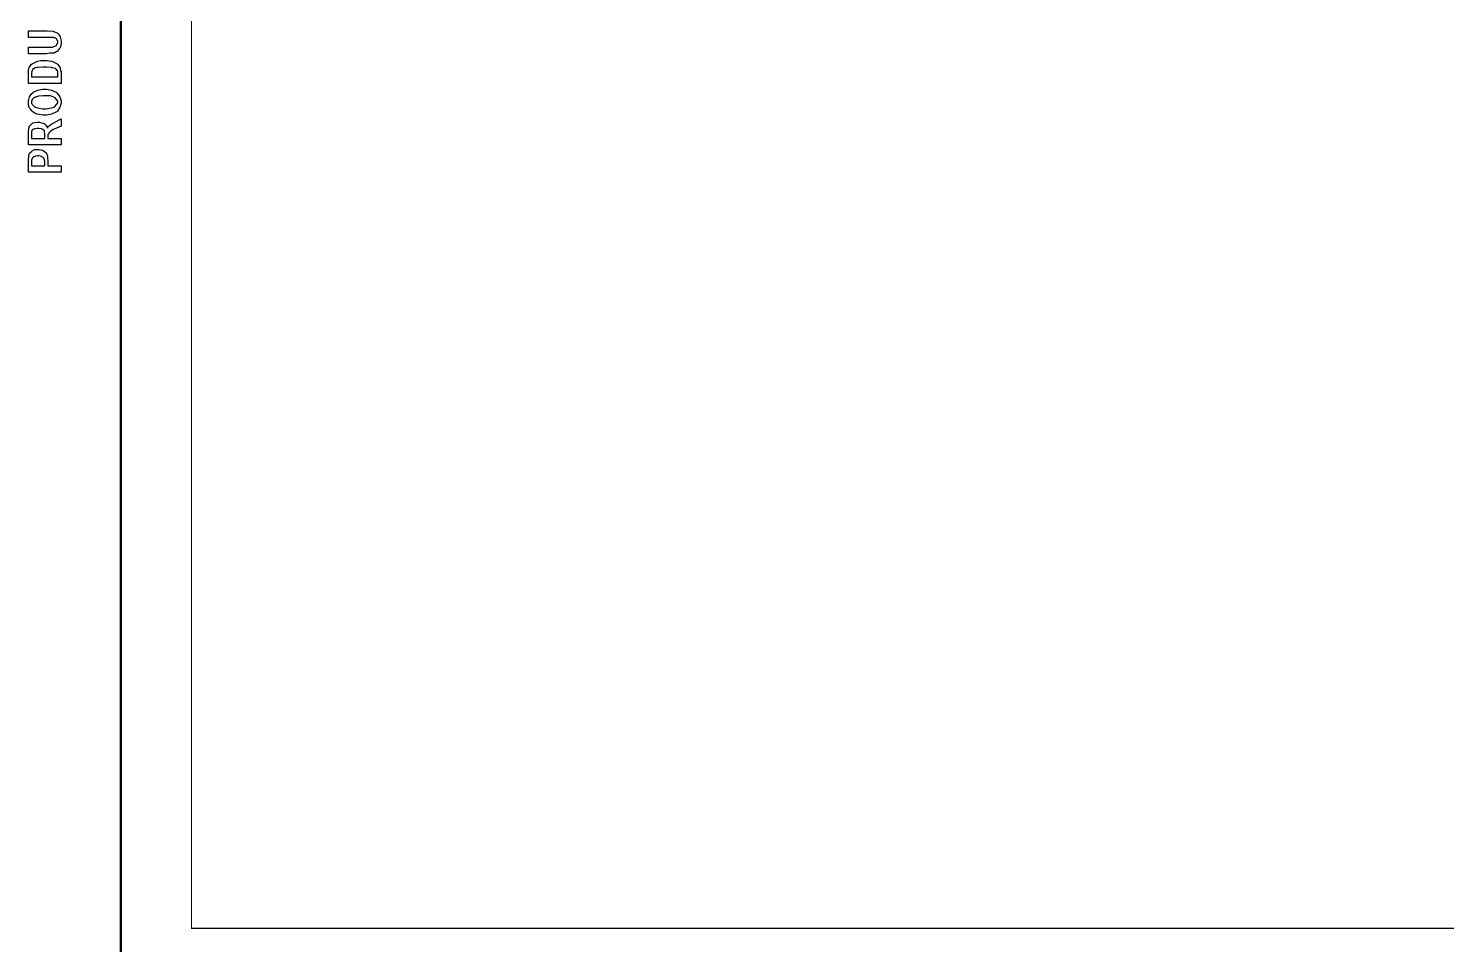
# Model space of a CAD drawing. Extents: x 0 to 11.7, y 0 to 16.5.
# Drawn here: x 0 to 6.03, y 2.8 to 6.7 of the extents above; entities that cross this region are included whole.
import ezdxf

# ---------------------------------------------------------------- set-up
doc = ezdxf.new("R2010")
doc.units = 0
doc.layers.get('0').update_dxf_attribs({"linetype": 'CONTINUOUS'})

msp = doc.modelspace()

# ---------------------------------------------------------------- linework, layer by layer
at = {"color": 0}
for points, const_width in [([(11.4117, 0.295), (11.4117, 16.145), (0.3917, 16.145), (0.3917, 0.295), (11.4117, 0.295)], 0.01), ([(0.6917, 15.8467), (11.1133, 15.8467), (11.1133, 2.87), (0.6917, 2.87), (0.6917, 15.8467)], 0.005)]:
    msp.add_lwpolyline(points, close=True, dxfattribs=dict(at, const_width=const_width))
for points in [[(-0.0022, 6.5899), (-0.0022, 6.6177), (0.0779, 6.6177), (0.084, 6.6177), (0.1017, 6.6184), (0.1026, 6.6185), (0.1035, 6.6198), (0.1099, 6.6224), (0.1164, 6.6242), (0.1173, 6.6251), (0.1176, 6.6265), (0.1228, 6.636), (0.1228, 6.6392), (0.1228, 6.6426), (0.1184, 6.6521), (0.1176, 6.6528), (0.116, 6.6541), (0.1107, 6.6573), (0.1061, 6.6582), (0.1048, 6.6583), (0.1027, 6.6585), (0.0854, 6.6593), (0.0796, 6.6593), (-0.0022, 6.6593), (-0.0022, 6.6871), (0.0696, 6.6871), (0.0783, 6.6871), (0.1026, 6.6855), (0.1043, 6.6852), (0.1053, 6.685), (0.1203, 6.6787), (0.1215, 6.6778), (0.1216, 6.6777), (0.1262, 6.6726), (0.1319, 6.6648), (0.1325, 6.6632), (0.1324, 6.6626), (0.1344, 6.6542), (0.1367, 6.6436), (0.1367, 6.64), (0.1367, 6.6334), (0.1329, 6.6149), (0.1321, 6.6133), (0.1306, 6.6123), (0.1216, 6.6001), (0.1204, 6.5992), (0.1183, 6.5987), (0.1116, 6.5955), (0.1066, 6.5926), (0.1052, 6.5923), (0.1024, 6.5929), (0.0895, 6.592), (0.0754, 6.5899), (0.0707, 6.5899), (-0.0022, 6.5899)], [(-0.0022, 6.4639), (-0.0022, 6.5066), (-0.0022, 6.5103), (-0.0016, 6.5211), (-0.0001, 6.5275), (0.0004, 6.5287), (0.0008, 6.5309), (0.0117, 6.5449), (0.0132, 6.5461), (0.0146, 6.5475), (0.0335, 6.5566), (0.0358, 6.5572), (0.0371, 6.5582), (0.0493, 6.5606), (0.0637, 6.5611), (0.0685, 6.5611), (0.0759, 6.5611), (0.096, 6.5582), (0.098, 6.5576), (0.1003, 6.5572), (0.121, 6.5464), (0.1226, 6.545), (0.1226, 6.5442), (0.1272, 6.5382), (0.133, 6.5305), (0.1336, 6.5287), (0.1332, 6.5278), (0.1346, 6.5202), (0.1367, 6.511), (0.1367, 6.5079), (0.1367, 6.4639), (-0.0022, 6.4639)], [(0.0117, 6.4916), (0.1228, 6.4916), (0.1228, 6.5064), (0.1228, 6.5086), (0.1225, 6.5151), (0.1215, 6.5176), (0.1213, 6.5181), (0.1199, 6.5191), (0.1151, 6.525), (0.1143, 6.5253), (0.1131, 6.5264), (0.0999, 6.5301), (0.098, 6.5305), (0.0959, 6.5312), (0.0744, 6.5333), (0.0672, 6.5333), (0.0598, 6.5333), (0.0392, 6.5317), (0.0375, 6.5314), (0.0348, 6.5312), (0.0267, 6.5292), (0.0222, 6.5264), (0.0212, 6.5257), (0.0197, 6.5258), (0.0151, 6.5227), (0.0136, 6.5176), (0.0132, 6.5166), (0.0128, 6.5162), (0.0117, 6.5044), (0.0117, 6.5005), (0.0117, 6.4916)], [(0.0681, 6.328), (0.0595, 6.328), (0.0359, 6.3324), (0.0336, 6.3332), (0.0312, 6.3346), (0.0229, 6.3389), (0.0167, 6.3428), (0.0154, 6.3439), (0.0137, 6.346), (0.0077, 6.3525), (0.0037, 6.3575), (0.003, 6.3588), (0.0017, 6.3615), (-0.0016, 6.3716), (-0.0022, 6.3804), (-0.0022, 6.3834), (-0.0022, 6.3891), (0.0024, 6.4062), (0.0132, 6.4214), (0.0162, 6.4239), (0.0189, 6.4266), (0.0377, 6.4355), (0.06, 6.4391), (0.0674, 6.4391), (0.0747, 6.4391), (0.0965, 6.4353), (0.1154, 6.4265), (0.1184, 6.4239), (0.1207, 6.4216), (0.131, 6.4066), (0.1367, 6.3895), (0.1367, 6.3838), (0.1367, 6.3785), (0.1321, 6.3625), (0.1215, 6.3455), (0.1184, 6.343), (0.1146, 6.3416), (0.0956, 6.3334), (0.075, 6.328), (0.0681, 6.328)], [(0.067, 6.3558), (0.0726, 6.3558), (0.0895, 6.3578), (0.1063, 6.3623), (0.1087, 6.3636), (0.1099, 6.3655), (0.1176, 6.3734), (0.1228, 6.381), (0.1228, 6.3836), (0.1228, 6.3886), (0.1112, 6.4022), (0.1089, 6.4035), (0.1066, 6.4055), (0.0913, 6.4104), (0.0728, 6.4113), (0.0666, 6.4113), (0.0602, 6.4113), (0.0409, 6.4094), (0.0276, 6.4051), (0.0253, 6.4037), (0.0221, 6.4032), (0.0134, 6.3959), (0.0117, 6.3867), (0.0117, 6.3836), (0.0117, 6.3785), (0.0233, 6.3647), (0.0256, 6.3634), (0.0278, 6.3627), (0.0428, 6.3585), (0.061, 6.3558), (0.067, 6.3558)], [(0.1367, 6.202), (-0.0022, 6.202), (-0.0022, 6.2526), (-0.0022, 6.2594), (0.001, 6.2787), (0.0017, 6.2801), (0.002, 6.282), (0.0139, 6.2931), (0.0156, 6.294), (0.0169, 6.2953), (0.0332, 6.2992), (0.0386, 6.2992), (0.0453, 6.2992), (0.0637, 6.2938), (0.0655, 6.2927), (0.0662, 6.2922), (0.0727, 6.2854), (0.0785, 6.2753), (0.0789, 6.2732), (0.0788, 6.2752), (0.0828, 6.2814), (0.089, 6.2846), (0.09, 6.2853), (0.0903, 6.2862), (0.0971, 6.2911), (0.1086, 6.2972), (0.1111, 6.2986), (0.1367, 6.3131), (0.1367, 6.2816), (0.1076, 6.2684), (0.104, 6.267), (0.0935, 6.2605), (0.0889, 6.2556), (0.0883, 6.2549), (0.087, 6.2546), (0.0829, 6.2482), (0.0826, 6.2476), (0.0826, 6.2476), (0.0813, 6.2437), (0.0811, 6.2372), (0.0811, 6.235), (0.0811, 6.2298), (0.1367, 6.2298), (0.1367, 6.202)], [(0.0672, 6.2298), (0.0672, 6.245), (0.0672, 6.2484), (0.0666, 6.2587), (0.065, 6.263), (0.0646, 6.2636), (0.0634, 6.2648), (0.0595, 6.2679), (0.0564, 6.269), (0.0553, 6.2693), (0.054, 6.2698), (0.0426, 6.2714), (0.0388, 6.2714), (0.0359, 6.2714), (0.0272, 6.2707), (0.0221, 6.2691), (0.021, 6.2686), (0.0193, 6.2684), (0.0143, 6.2658), (0.0126, 6.2619), (0.0123, 6.261), (0.0123, 6.261), (0.0118, 6.2572), (0.0117, 6.2487), (0.0117, 6.2458), (0.0117, 6.2298), (0.0672, 6.2298)], [(0.1367, 6.0856), (-0.0022, 6.0856), (-0.0022, 6.1266), (-0.0022, 6.1342), (-0.0006, 6.156), (-0.0003, 6.1572), (0.0001, 6.16), (0.0043, 6.1686), (0.0113, 6.1742), (0.013, 6.1754), (0.0145, 6.1772), (0.0244, 6.1819), (0.0354, 6.1828), (0.039, 6.1828), (0.0442, 6.1828), (0.0582, 6.1794), (0.0596, 6.1787), (0.0605, 6.1783), (0.0721, 6.1693), (0.0729, 6.1682), (0.0732, 6.1673), (0.0789, 6.1564), (0.0792, 6.1552), (0.0785, 6.1549), (0.0792, 6.1461), (0.0811, 6.1337), (0.0811, 6.1296), (0.0811, 6.1133), (0.1367, 6.1133), (0.1367, 6.0856)], [(0.0117, 6.1133), (0.0672, 6.1133), (0.0672, 6.1264), (0.0672, 6.131), (0.0647, 6.144), (0.0642, 6.1448), (0.063, 6.1463), (0.0589, 6.1503), (0.0557, 6.1518), (0.0546, 6.1522), (0.0534, 6.1529), (0.0428, 6.155), (0.0392, 6.155), (0.0364, 6.155), (0.0278, 6.154), (0.0228, 6.1517), (0.0216, 6.1511), (0.0199, 6.1508), (0.0148, 6.1474), (0.0133, 6.1427), (0.013, 6.1418), (0.013, 6.1418), (0.0118, 6.137), (0.0117, 6.1279), (0.0117, 6.1248), (0.0117, 6.1133)]]:
    msp.add_lwpolyline(points, close=True, dxfattribs=at)

doc.saveas('drawing.dxf')
